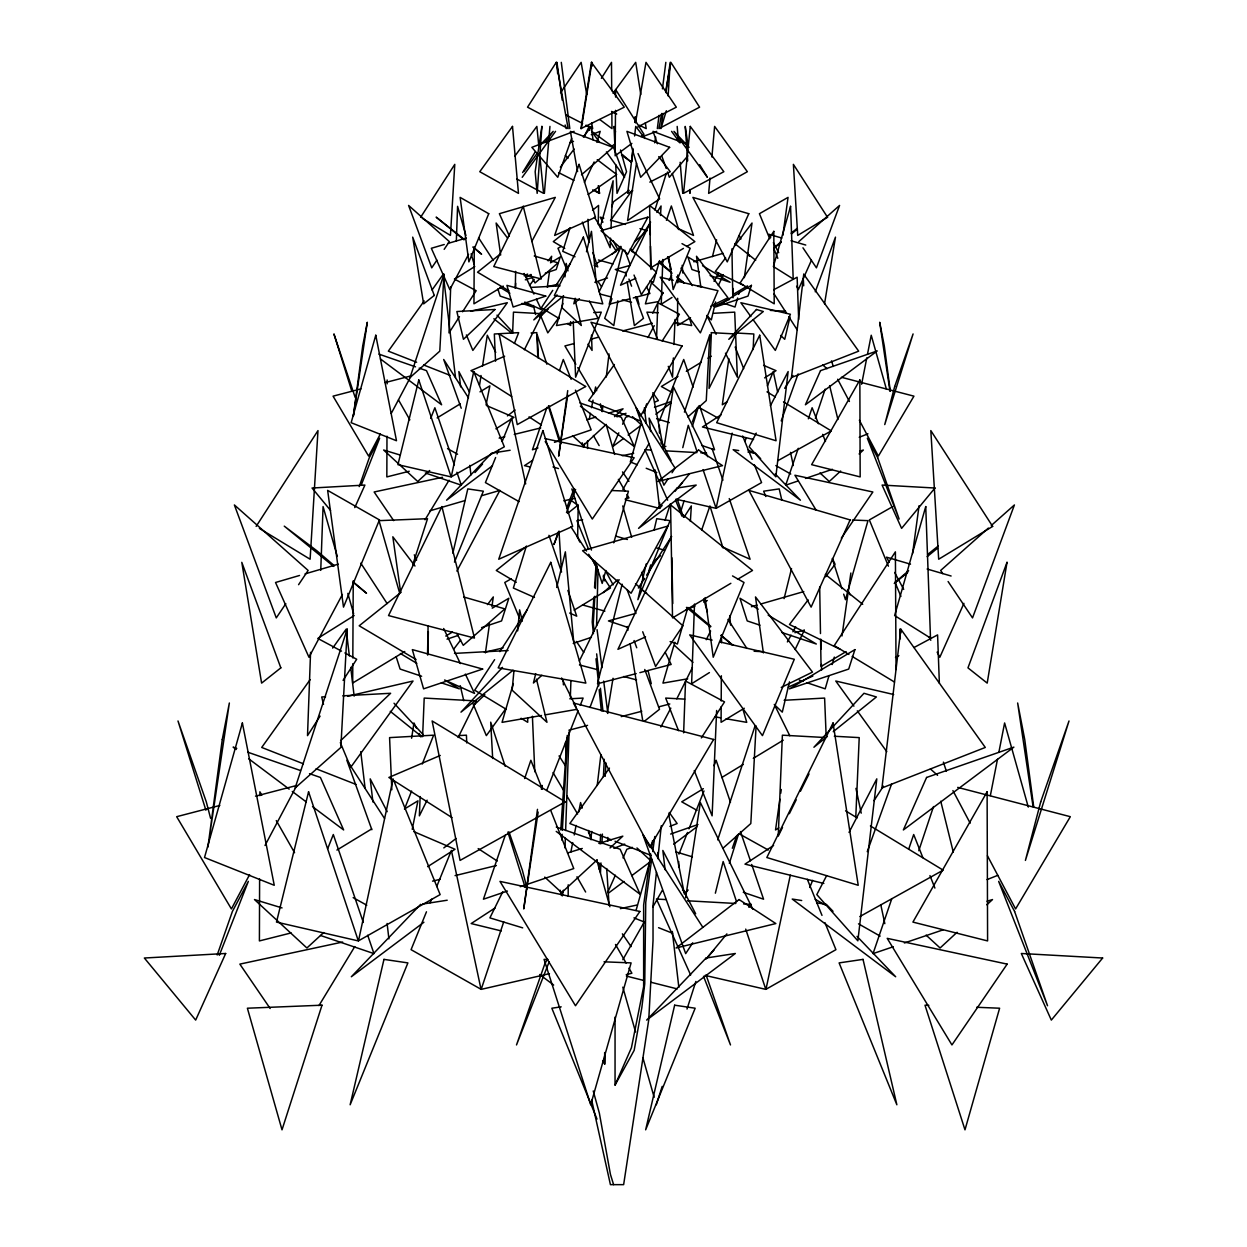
<?xml version="1.0" encoding="UTF-8"?>
<svg xmlns="http://www.w3.org/2000/svg" width="1247" height="1247" viewBox="0 0 1247 1247"><rect width="100%" height="100%" fill="white"/><g stroke="black" fill="none" stroke-linecap="round" stroke-linejoin="round"><path stroke-width="1.5" d="M259.61 878.948L259.407 940.924L291.143 932.927M259.875 795.68L259.89 791.798L261.823 795.181M386.975 436.201L386.835 476.915L409.234 471.257M387.147 383.858L387.147 379.976M568.18 896.406L568.211 884.793M587.54 448.499L587.555 440.783M352.792 663.747L352.683 683.029L404.761 651.511M352.823 657.948L353.244 580.775M474.281 246.61L473.954 303.832L503.258 286.093M677.651 298.329L677.495 325.514L690.526 317.642M677.729 282.804L677.776 275.041M721.171 706.784L721.078 722.294L744.272 708.249M721.202 700.97L721.343 675.765M721.514 642.797L721.561 635.05M615.488 110.359L615.161 155.797L631.855 143.389M615.582 97.11L615.628 89.535L643.998 134.364L640.974 136.624M427.939 654.846L428.345 631.606M515.572 287.028L515.635 283.209M577.642 538.065L578.172 506.89M598.233 224.351L598.56 205.428L592.528 210.26M602.925 1060.714L604.67 1064.159L604.873 1052.671M427.534 654.769L428.095 625.854M515.307 288.353L515.65 271.363M320.744 570.378L323.067 506.578L337.298 556.458M456.355 240.749L457.587 206.332L465.926 235.527M565 847.929L565.343 838.249M565.624 830.518L569.115 731.802M570.347 696.964L570.908 681.47M606.697 868.536L609.082 905.151M607.679 841.304L607.819 837.407M662.843 259.454L661.222 304.221L672.024 297.441M694.501 604.078L691.617 683.746L709.418 672.585M310.565 652.337L307.51 735.636L320.074 716.137M450.697 286.826L448.998 332.887L459.457 316.66M598.046 569.52L596.565 625.838M656.53 338.981L657.855 302.725L679.397 314.26L662.188 340.992M683.637 732.831L685.538 681.033L724.523 701.905L701.328 737.912M420.145 796.537L419.366 815.85L427.113 800.169M422.608 736.681L424.198 698.071L476.229 700.923L458.132 737.491M512.611 333.183L513.468 312.14L542.227 313.714L524.395 349.752M673.364 357.967L672.538 377.202L668.267 366.353M673.957 344.499L675.032 319.481M716.635 710.494L712.115 815.85L694.252 770.552M753.157 349.534L753.812 333.993L735.107 332.949M855.801 816.816L859.214 737.616L834.321 736.244M610.547 238.177L610.126 247.732L600.586 226.081L613.119 180.784L610.983 228.606M598.934 869.019L599.215 863.251M600.15 843.985L600.618 834.368M603.423 776.585L604.281 759.267M600.477 872.573L600.945 862.94M601.896 843.689L602.379 834.072M605.216 776.335L605.886 762.868M756.087 725.972L750.819 823.534L723.244 847.976M561.789 840.026L562.116 834.227M562.335 830.362L567.79 735.621M594.866 596.237L593.291 623.344L594.133 630.982M595.318 588.49L596.674 565.265M660.489 215.482L661.066 205.973L656.888 212.442M668.127 95.972L670.185 62.35L665.945 92.637M690.386 521.386L691.337 505.908L684.057 517.178M560.791 829.925L567.229 735.449M593.899 597.126L592.231 622.035L593.416 633.632M594.538 587.54L596.206 562.631M631.87 161.549L632.837 148.471M634.785 122.331L635.206 116.719L636.11 122.393M544.378 193.363L549.943 126.415M710.026 178.056L708.655 193.363L747.358 171.712L714.625 126.415L711.897 157.013M513.92 671.073L512.143 690.199L546.965 722.294L536.475 679.179M517.661 630.888L519.609 609.845L522.337 621.084M563.145 296.209L562.07 307.791L581.305 325.514L574.898 299.155M564.938 276.896L566.185 263.382L568.024 270.911M690.308 189.762L689.965 193.363L689.7 189.544M656.452 872.183L653.023 905.104L653.023 940.565L648.736 1019.89L623.64 1184.65L610.422 1184.65L591.686 1100.181M657.855 858.637L661.284 825.732M602.161 411.65L602.847 405.867M606.276 377.03L609.019 353.945M590.844 839.106L591.764 831.437M597.219 785.423L600.867 754.747M632.977 149.375L627.677 193.363L632.775 190.775M634.583 135.97L635.736 126.415L644.948 138.495M657.34 128.612L659.04 115.348M662.438 88.849L665.836 62.35M651.682 859.089L645.743 902.438L644.746 983.867L641.815 1007.763L634.177 1050.317L615.052 1085.046L615.052 1017.084M652.727 851.561L654.784 836.488M782.882 235.324L788.042 197.385L759.423 213.705L769.711 238.691M912.57 553.543L919.07 505.705M650.685 853.946L643.639 905.104L643.639 986.658L631.434 1047.729L615.052 1085.046M651.48 848.256L652.524 840.681M663.03 113.461L660.91 128.612L666.35 110.749M485.426 652.882L489.494 623.936M491.942 606.572L493.298 596.923L487.483 604.608M547.371 286.701L549.506 271.487M550.847 261.964L551.657 256.259L548.15 260.872M728.84 358.637L722.325 404.776L727.204 401.674M744.334 277.66L752.019 223.026L734.81 245.737M779.889 799.14L775.54 829.956L778.783 827.899M780.716 793.357L781.261 789.507M841.99 635.97L850.859 573.028M567.759 394.956L558.656 456.137L567.728 390.607M538.158 812.031L523.74 908.954L537.488 809.334M541.557 789.226L542.118 785.439L541.416 789.117M411.588 738.24L413.957 722.964L416.545 728.217M479.565 385.12L481.046 375.518M482.542 365.932L487.296 335.24L495.745 352.387M636.516 163.154L627.584 220.548L659.647 198.897L638.012 153.599M663.903 448.546L673.458 386.975L707.766 456.714M685.569 897.856L700.362 802.554L752.798 909.157M581.336 128.612L591.935 62.35L592.216 66.091M617.873 300.761L613.805 325.561L604.686 318.328L611.95 298.703M607.351 712.77L613.025 678.259M824.532 303.878L835.474 237.133L815.257 291.798M635.456 122.923L645.993 62.35L676.326 107.18L637.809 126.898M654.675 142.844L655.704 137.108M661.689 113.461L658.962 128.612L699.583 107.18L670.87 62.35L665.773 90.75M583.767 447.268L584.5 443.496M589.317 418.992L590.423 413.349M591.53 407.691L593.011 400.162M594.492 392.618L595.598 386.975L596.658 390.716M562.241 895.938L563.363 890.233M570.845 852.106L572.716 842.582M574.228 834.96L576.098 825.42M578.717 812.078L580.588 802.554L582.162 808.134M861.615 384.232L866.79 357.842M867.522 354.086L871.232 335.24L886.414 389.204M990.367 795.539L997.491 759.252M999.003 751.614L1004.614 722.964L1028.292 807.074M486.081 404.807L489.884 385.853L480.001 391.854M412.243 829.302L417.932 800.839L404.714 808.867M393.101 778.861L358.513 940.815L440.144 894.598L393.818 780.638M732.16 433.145L716.105 508.34L675.874 499.174M790.317 875.176L765.97 989.292L835.926 949.668L824.922 922.609M452.848 553.169L467.796 488.902L483.353 491.193L454.469 562.132M646.227 563.893L637.887 599.698L670.075 520.654L656.733 518.69L654.114 529.991M715.591 301.914L711.32 319.918L707.08 315.896M789.99 317.081L784.722 339.309L780.606 335.412M789.476 681.875L782.29 712.146L775.229 705.459M575.179 298.251L573.823 303.832L579.434 298.656M586.495 251.785L591.468 231.35L596.269 283.147M535.711 673.661L533.435 683.029L541.837 675.282M556.692 587.446L565.359 551.844L573.885 643.686M622.783 249.494L609.222 304.221L629.579 298.89M622.159 584.188L597.516 683.746L636.188 673.614M712.458 256.617L716.604 239.86M682.779 447.657L688.282 425.321L696.902 451.165M784.098 598.607L791.533 568.554M715.357 893.195L723.151 861.552L736.556 901.721M641.379 422.577L630.296 461.936L637.357 464.757M644.013 413.209L646.647 403.841M636.048 910.45L650.186 860.227M605.855 570.503L602.192 583.425L595.053 561.181M613.742 542.835L628.441 491.193L611.466 490.507M659.569 260.592L653.35 282.258L649.734 281.043M737.616 298.002L735.029 307.027L724.148 303.395M738.66 294.386L739.689 290.785M687.876 607.398L677.37 644.013L670.122 641.582M828.959 675.765L825.202 688.843L806.747 682.655M832.17 664.557L834.305 657.091M562.911 303.411L556.474 325.561L597.999 318.328L589.41 301.104M513.328 683.543L502.042 722.356L541.494 715.497M651.854 281.619L645.385 303.878L658.416 301.603M674.83 642.236L662.936 683.122L687.721 678.804M596.908 142.392L600.197 131.356L591.296 134.692M570.05 227.749L562.74 251.333L574.992 256.773M526.39 546.061L513.359 588.038L534.48 597.422M654.94 209.995L666.272 173.473M680.722 511.66L684.151 500.608M692.288 426.552L698.647 406.195M729.355 863.36L738.567 833.931M412.757 564.72L427.534 518.69L379.026 520.654L399.445 592.341M648.97 570.44L650.763 564.891M665.025 520.404L670.387 503.726M656.296 1104.78L662.204 1086.371M687.003 1009.072L695.857 981.467M684.416 412.133L709.808 334.71L706.254 400.614L687.861 416.919M717.68 839.87L755.074 725.832M503.741 921.814L481.186 989.37L549.459 973.673M815.382 418.384L825.155 389.126M918.774 850.719L933.52 806.528M546.934 407.395L532.453 449.793L537.971 447.922M559.513 370.53L563.285 359.479L571.157 379.337M505.284 835.209L483.431 899.196L507.404 891.075M524.628 778.533L530.863 760.265L542.305 789.133M798.283 448.297L785.704 485.161L798.283 480.89M808.352 418.805L812.124 407.753L818.453 423.715M891.808 898.651L873.04 953.612L893.32 946.738M908.689 849.176L913.692 834.524L922.889 857.733M666.428 220.298L671.354 205.973L678.68 229.557M701.749 529.804L709.948 505.908M359.214 486.611L369.283 457.758L379.649 438.211L361.287 484.912M217.196 954.984L232.394 911.463L248.34 881.395L219.301 955.296M558.375 531.846L553.949 544.518L558.843 532.079M566.606 508.293L574.072 488.637M692.412 421.907L697.447 407.473M732.316 848.272L736.79 835.49M571.594 138.433L557.783 177.292L531.846 147.333L574.119 131.356M781.214 420.894L798.111 373.929M867.257 851.67L891.589 784.02M611.622 206.986L613.571 201.702L629.189 190.292M589.971 707.485L599.339 682.156M566.512 512.548L575.6 489.448M549.163 961.827L516.507 1044.939L544.721 964.118L547.449 958.974M514.419 343.424L518.674 332.637L494.342 333.993L495.527 361.194M404.48 809.085L411.588 791.066M422.25 764.021L433.613 735.184L389.578 737.616L391.823 789.772M546.685 790.473L578.109 710.759M580.26 705.319L583.113 698.071L569.801 698.803M430.651 418.4L434.876 407.753L454.376 464.882M327.649 848.802L333.308 834.524L363.329 922.468M659.414 420.847L683.715 359.479L693.145 387.131M678.96 854.117L687.533 832.466M688.968 828.85L703.978 790.941M713.985 765.674L716.137 760.265L730.477 802.304M495.62 457.524L485.426 482.589L519.111 501.668M497.07 453.939L498.535 450.354M502.167 441.391L511.629 418.104L525.673 483.898M426.474 911.791L411.074 949.668L481.03 989.292L451.398 850.454L436.731 886.539M430.137 902.766L431.602 899.165M744.864 441.422L746.33 437.837M767.435 385.9L773.265 371.559L777.676 392.244M809.755 887.474L812.654 880.351M618.808 432.818L612.713 446.582L623.5 438.508M622.612 424.214L625.667 417.324L629.267 416.077M607.679 892.525L615.348 875.223M623.001 857.92L626.836 849.269L632.307 847.352M811.438 260.311L798.361 289.569L796.584 286.218M963.931 603.345L939.833 657.231L937.136 652.134M354.772 507.591L364.919 485.067L312.046 488.029L330.58 510.444M584.422 182.358L594.118 161.954M718.334 285.485L723.229 275.166M671.463 536.787L617.935 649.328L645.556 636.905M795.118 649.547L804.284 630.249M584.126 136.874L589.13 126.415L589.722 130.234M599.09 291.845L620.99 247.109M579.325 661.004L619.135 579.684M502.79 891.683L489.9 917.886L522.696 927.862M782.508 827.478L778.237 836.129L782.383 735.184L825.046 737.523M789.351 813.668L796.194 799.841M800.465 791.19L809.022 773.919M652.742 313.168L663.045 292.484M669.047 280.419L671.634 275.244M676.809 698.85L692.412 667.535M706.27 639.711L710.603 631.013M756.243 433.114L749.151 446.8L775.837 476.837L788.135 371.559L770.412 405.758M561.103 894.925L562.88 891.511M826.652 875.597L816.816 894.598L857.858 940.815L876.797 778.861L849.036 832.404M380.397 433.925L368.644 456.137L333.058 396.156L360.944 388.893M391.262 413.427L411.151 375.846L385.12 382.611M249.587 874.646L231.412 908.954L176.669 816.691L219.846 805.453M265.019 845.482L296.802 785.439L255.51 796.178M647.926 337.578L654.223 325.654M660.832 727.017L670.824 708.14M468.545 254.388L449.808 289.569L431.337 248.278L444.244 244.506M342.395 594.476L308.96 657.231L275.54 582.489L299.529 575.475M531.768 241.513L555.289 197.385L499.377 213.705L509.384 236.073M456.885 571.079L499.876 490.398L481.482 495.76M714.017 281.323L718.568 272.953M787.371 641.94L791.05 635.175M792.889 631.793L795.664 626.711M622.861 489.479L648.814 443.885M622.83 959.691L644.029 922.468M652.695 907.239L662.328 890.327M425.04 519.781L449.076 480.189M318.951 1005.581L354.803 946.551M522.618 172.569L535.134 152.072M601.366 78.358L611.498 62.35L611.7 90.75M462.59 311.781L476.167 290.691L454.391 279.032M343.081 680.379L356.689 659.258L344.889 652.945M420.629 217.29L454.781 164.355L450.448 235.418L422.281 218.303M256.134 526.405L317.985 430.589L310.113 559.233L259.407 528.401M650.607 222.169L631.777 251.333L634.972 253.281M638.339 588.038L644.574 578.374M646.647 575.163L671.587 536.506M784.69 388.269L792.967 375.472M874.007 800.668L883.406 786.124M552.748 290.348L541.369 307.791L559.28 318.624M555.85 285.594L570.331 263.382M494.607 659.663L474.702 690.199L506.173 709.247M499.844 651.635L527.091 609.845M667.987 478.942L663.918 485.161L636.064 407.753L675.079 468.093L672.039 472.738M692.755 942.794L685.679 953.612L642.844 834.524L702.856 927.347M436.918 260.14L431.743 267.84L408.595 205.428L449.356 241.622L444.166 249.338M285.828 603.673L276.273 617.904L234.374 504.941L308.134 570.456L298.579 584.687M560.558 92.777L581.133 62.35L586.729 94.538M841.335 538.158L872.869 491.988L794.916 475.232L815.959 509.883M424.198 300.948L388.331 351.155L416.623 362.238M432.039 289.959L443.246 274.262M610.516 220.579L632.042 190.479M310.144 679.631L261.714 747.452L303.411 763.803M332.668 648.097L346.183 629.158L349.363 655.953M614.397 364.529L588.631 400.614L640.802 421.065M609.456 768.09L569.848 823.534L611.435 839.839M558.968 317.424L547.807 332.887L540.481 315.304M505.674 708.873L486.346 735.636L473.003 703.667M522.197 177.292L555.538 131.356M524.192 171.166L536.459 154.332M545.375 142.08L553.169 131.356L540.543 144.668M613.041 93.276L635.689 62.35L640.802 94.538M514.855 156.093L536.865 126.415L538.782 145.54M529.492 285.485L534.152 279.328M725.629 257.864L715.295 271.487L743.274 285.204M453.752 649.11L460.735 639.898M808.134 599.885L789.476 624.498L840.119 649.328M825.639 576.8L834.976 564.486M560.339 167.192L574.134 149.063M583.331 136.983L591.39 126.415L592.995 139.804M674.954 491.38L689.56 473.735M706.114 959.037L726.876 933.909M748.87 907.302L751.317 904.356L743.571 903.919M687.876 155.891L669.343 177.292L667.457 171.992M474.982 472.551L482.605 463.962M662.157 505.487L659.616 508.34L655.127 469.948M677.417 488.31L682.499 482.589M707.984 956.745L714.266 949.668M557.035 294.869L533.794 319.918L563.628 295.913M502.525 667.379L460.985 712.146L513.047 670.247M420.66 904.356L351.327 976.76L423.902 922.25M539.67 317.237L548.15 309.209M340.618 740.671L390.623 693.285L342.785 695.842M473.579 705.459L484.88 694.735M606.026 424.541L583.315 445.522L572.56 435.639M614.537 416.669L623.064 408.798L608.536 413.209M840.649 471.007L829.286 481.498L819.98 472.956M859.105 453.955L863.36 450.027L859.697 451.133M597.219 859.791L561.664 892.634L544.752 877.093M610.032 847.96L622.83 836.145L598.856 843.424M957.088 932.273L940.098 947.985L926.1 935.125M986.845 904.792L992.518 899.555L987.001 901.238M429.685 470.509L417.714 481.498L383.64 450.027L400.147 455.03M323.706 932.553L306.902 947.985L254.482 899.555L282.056 907.925M688.157 890.046L685.336 892.634L682.483 890.015M612.137 254.107L620.866 246.345M798.813 241.622L839.574 205.428L816.426 267.84L802.959 247.794M603.252 592.621L617.624 579.855M988.388 528.073L940.659 570.456L942.779 573.62M991.271 525.501L1014.419 504.941L972.52 617.904L948.094 581.523M634.505 241.84L644.372 233.189M653.381 561.976L660.52 555.71M581.492 174.798L613.01 147.333L570.393 131.356L577.595 171.556M773.795 248.028L781.027 241.84M791.159 233.189L797.036 228.45M895.455 581.975L908.627 570.721M927.643 554.463L938.227 546.03M773.904 248.231L781.23 242.261M791.486 233.89L797.363 229.105M894.255 583.471L907.707 572.498M927.16 556.645L937.619 548.103M827.307 736.478L813.917 747.249L863.984 693.285L876.392 696.964L833.245 731.677M499.938 254.31L477.554 272.205L508.838 290.769M569.895 228.357L553.294 241.622L564.751 248.418M401.02 592.341L359.183 625.791L416.046 659.523M525.112 547.402L496.275 570.456L516.274 582.318M567.588 513.437L578.203 504.941M644.512 721.171L659.492 709.294L644.777 669.483M507.404 415.906L515.105 409.982M443.807 847.913L456.059 838.498M611.934 146.195L614.927 143.919M492.44 465.77L446.582 500.203L491.645 453.144L510.132 450.261M628.114 435.047L641.971 424.65M655.828 414.269L671.213 402.734M608.474 893.101L623.999 881.458M631.761 875.643L650.404 861.677M673.692 844.203L696.979 826.745M588.163 194.485L616.688 174.518L597.235 159.694M532.453 460.424L524.488 465.63L530.053 466.986M721.047 414.861L702.466 427.004L753.547 439.505M495.153 907.91L471.163 923.559L501.294 930.932M773.576 845.466L744.989 864.14L823.846 883.453M495.901 428.828L513.982 417.324L486.501 405.571M764.614 377.903L776.008 370.655L763.6 365.355M427.659 866.649L455.015 849.269L413.91 831.671M454.968 278.969L474.78 266.546M318.297 638.059L354.164 615.566M595.614 263.974L616.392 251.333L610.11 241.622M574.119 610.142L610.469 588.038L603.189 576.769M437.136 417.901L460.221 403.872M677.994 376.391L661.362 386.508L671.354 392.072M686.318 371.341L701.297 362.238M707.953 358.201L711.273 356.174M336.908 850.064L371.637 828.959M703.37 788.696L681.735 801.837L697.011 810.347M721.67 777.567L743.306 764.427M753.297 758.363L783.256 740.172M526.156 277.395L531.019 274.48M550.488 262.821L560.23 256.976L556.224 269.508L545.313 273.155M445.756 636.048L452.396 632.073M492.222 608.193L508.823 598.248L501.575 620.928L481.576 627.615M683.418 248.418L650.669 267.84L649.609 205.428L694.875 241.622L686.692 246.485M747.561 285.875L732.737 294.666L731.942 248.823M730.851 583.315L672.523 617.904L670.59 504.941L752.518 570.456L737.523 579.356M846.136 651.589L821.056 666.475L820.588 639.352M561.259 246.407L557.986 248.278L566.871 269.82M511.348 578.733L504.77 582.489L519.438 618.076M892.743 506.594L869.346 519.921L888.425 566.2M777.707 460.751L831.281 430.916L783.49 401.877M859.807 916.576L943.168 870.157L870.406 825.95M773.67 289.787L797.129 277.224L798.672 319.45M895.486 657.45L898.853 655.641M914.004 647.536L937.588 634.894L939.365 683.325M649.812 182.109L670.247 171.712L658.743 156.623M524.13 275.774L527.637 274.059M710.868 306.185L727.999 297.799L696.512 256.259L700.798 286.701M781.23 687.44L812.483 672.117L755.495 596.923L763.382 652.882M635.783 278.346L620.523 285.204L650.092 223.026L650.311 234.654M713.861 306.419L729.557 299.358M788.291 687.097L812.841 676.061M657.434 263.772L662.687 261.449M686.162 609.923L694.953 606.011M703.76 602.098L707.283 600.54M504.661 356.252L470.992 370.655L511.66 396.515M440.269 755.464L388.877 777.458L452.022 817.611M859.23 437.276L867.943 433.816M987.047 879.603L997.787 875.332M616.984 416.841L625.978 413.303M654.769 402.017L658.369 400.614L652.773 392.758M613.883 848.35L624.716 844.094M669.92 826.371L677.152 823.534L669.234 812.452M569.941 142.672L573.511 141.347M642.532 136.687L656.733 131.356M654.488 407.317L670.699 401.674M670.621 834.04L697.993 824.532M554.479 442.326L591.172 429.872L575.444 390.171M805.468 478.443L832.419 469.308M520.311 886.695L573.76 868.567L550.878 810.799M904.371 942.981L943.075 929.857M594.819 282.258L607.507 278.019M573.23 643.405L591.374 637.326M525.314 279.827L532.594 277.411M447.018 639.15L457.93 635.502M586.745 419.834L595.832 417.075M567.51 852.948L582.271 848.459M447.922 243.43L466.362 238.052M429.966 510.802L464.928 500.593M305.063 573.869L338.28 564.174M693.8 261.792L723.089 253.328M751.427 606.712L757.023 605.091M760.764 604.016L803.769 591.592M629.782 265.502L615.285 269.508L626.165 273.155M634.567 613.711L608.458 620.928L628.41 627.615M633.273 297.924L649.921 293.559L646.554 286.685M717.882 276.101L723.354 274.667M574.212 343.533L564.922 345.949L575.802 364.28M590.953 339.184L598.389 337.251M622.565 330.954L652.321 323.222M639.867 672.647L671.167 664.464L665.243 652.352M794.869 632.681L804.221 630.234M568.881 730.212L587.571 725.349M621.224 716.604L641.784 711.258M658.603 706.878L669.81 703.963M625.324 498.831L628.956 497.912L627.023 494.529M626.228 974.655L631.886 973.237L628.987 968.155M499.127 438.118L504.801 436.731M514.263 434.408L540.746 427.924M432.538 881.146L440.051 879.306M455.077 875.628L496.384 865.527M546.997 286.779L558.173 284.176M470.602 311.267L507.311 302.725L472.847 350.423L466.378 334.929M484.382 652.29L503.055 647.941M347.648 696.262L413.038 681.033L350.672 767.373L340.337 742.604M563.831 500.842L574.773 498.332M442.576 477.274L374.131 491.988L393.693 520.638M622.315 455.732L633.679 453.285M662.095 447.174L665.882 446.364M342.644 942.031L239.845 964.118L270.163 1008.496M620.336 908.627L637.342 904.963M545.251 714.843L577.174 709.294M422.546 904.059L447.205 900.225M582.645 519.812L576.925 520.654L588.631 549.397M561.181 1006.843L551.844 1008.215L596.986 1119.089M593.712 312.561L601.272 312.14L575.631 377.202L573.23 321.399M713.611 313.293L734.701 312.14L737.367 377.202L725.473 353.182M531.113 332.949L536.802 332.637L537.831 357.64M784.129 700.284L824.61 698.071L826.106 734.748M458.662 735.605L466.425 735.184L466.737 742.947M531.082 287.402L560.043 285.859M454.5 653.397L508.09 650.529M325.561 696.761L321.726 696.964L323.503 704.415M852.449 520.015L867.974 520.654L845.466 599.698L843.689 594.164M547.916 959.535L544.051 959.379L590.704 1104.78L631.107 962.902L604.016 961.811M928.828 1005.347L924.993 1005.191L964.991 1129.829L999.611 1008.215L976.65 1007.28M697.774 286.374L701.64 286.576M770.365 310.409L785.594 311.22M754.108 651.246L763.678 651.76M658.245 312.763L646.897 312.14L657.574 339.246M684.712 699.131L665.68 698.071L678.539 730.68M650.7 450.011L644.917 449.684L667.659 500.203M666.116 450.868L696.948 452.599M700.798 452.817L706.581 453.144M666.116 899.586L656.436 899.056L690.651 974.998M687.424 900.786L735.824 903.483M738.707 450.557L733.158 449.684L800.418 500.203L775.229 473.907M747.951 451.991L755.355 453.144L760.654 458.678M801.696 900.521L792.219 899.056L895.673 976.76L857.016 936.372M816.863 902.875L826.34 904.356L833.012 911.308M674.705 322.599L691.68 325.561L689.544 318.172M714.827 716.807L720.454 717.789M726.097 718.771L746.75 722.356L742.994 709.418M545.11 438.617L634.162 457.758L592.294 519.048L545.22 441.516M705.132 975.419L765.814 989.37L745.706 929.109M673.209 280.263L660.162 277.224L700.362 332.887L717.96 290.691L676.934 281.136M712.115 640.116L689.7 634.894L762.447 735.636L794.308 659.258L719.581 641.862M893.678 694.517L835.771 681.033L853.914 706.145M625.293 499.735L659.663 508.402L659.647 502.603M626.415 976.089L643.358 980.36M650.887 982.246L677.246 988.902M841.429 377.295L913.942 396.156L878.356 456.137L859.37 420.255M957.696 787.387L1070.331 816.691L1015.588 908.954L987.437 855.769M600.088 294.043L611.186 296.957M622.284 299.857L631.543 302.273M579.465 664.947L597.874 669.764M623.671 676.513L636.562 679.88M598.435 259.984L612.947 263.99M582.536 604.951L604.904 611.124M603.813 218.178L600.197 217.134L602.94 222.2M611.046 220.267L625.495 224.444M639.96 228.622L647.193 230.711M534.23 255.978L558.033 262.852L535.057 282.991L530.505 274.621M616.299 536.288L627.397 539.499M656.982 548.041L664.386 550.176M463.728 596.986L504.864 608.879L463.276 645.322L456.823 633.476M781.807 238.052L768.916 234.28L770.693 237.631M791.034 240.749L805.765 245.051M910.513 564.174L886.523 557.175L889.236 562.257M927.129 569.022L951.118 576.02M656.623 418.727L669.327 422.593M553.029 466.908L558.485 468.576M675.796 851.826L692.381 856.86M699.224 271.94L691.945 269.508L687.939 256.976L697.681 262.821M710.12 275.587L730.119 282.258L702.544 265.736M511.067 299.748L500.156 296.1L497.865 288.945M521.979 303.395L532.874 307.027L524.66 302.101M759.953 625.183L747.218 620.928L739.985 598.248L758.238 609.191M781.775 632.463L816.317 644.013L768.199 615.161M799.358 680.176L803.052 681.423M421.626 676.248L400.1 669.062L396.141 656.686M441.376 682.842L459.317 688.843L444.602 680.005L474.53 693.394L465.365 674.097M701.702 445.428L714.547 449.793L699.442 405.556M425.352 472.956L461.296 485.161L456.901 472.254M743.29 892.322L763.569 899.196L751.707 864.467M320.51 935.484L373.96 953.612L367.709 935.281M579.917 402.937L621.333 417.324L634.287 446.582L580.401 406.195M378.917 354.117L415.516 366.836M419.179 368.114L426.49 370.655L441.594 404.776L380.46 358.965M556.302 827.057L620.164 849.269L640.085 894.255L556.224 831.406M236.774 748.387L233.127 747.124L236.244 749.463M247.685 752.175L300.418 770.506M309.505 773.67L320.417 777.458L343.642 829.956L312.514 806.622M688.235 144.668L653.023 131.356L657.418 143.732M423.699 365.012L450.214 375.409M615.052 841.257L651.199 855.442M316.099 768.775L355.987 784.41M646.195 468.264L656.795 472.488M633.959 917.886L644.512 922.094M658.572 927.69L672.647 933.286M677.542 228.326L693.519 235.418L672.242 173.458M594.242 265.33L597.734 266.889L592.824 252.549M721.904 546.716L750.071 559.233L729.246 498.582M569.676 613.041L576.722 616.174L567.884 590.439M525.595 302.491L541.292 309.552L536.381 299.233M611.513 111.466L616.719 114.038M639.259 125.183L646.211 128.612L645.307 122.923M558.594 172.585L573.916 180.379M592.652 189.903L599.464 193.363L598.529 185.709M565.873 114.895L582.614 123.469M585.965 125.183L592.668 128.612L591.67 122.923M317.938 638.511L341.522 651.137M516.71 178.929L543.583 193.363L539.935 157.013M699.707 407.863L718.054 418.072M447.533 448.624L457.571 454.22M739.424 833.962L768.261 850.018M353.166 897.637L366.774 905.213M747.654 449.621L754.295 453.378M775.837 465.583L790.769 474.031M815.195 899.321L825.187 904.979M858.497 923.84L880.148 936.107M682 243.617L690.183 248.278L673.162 289.569L668.751 257.163M732.519 575.927L744.023 582.489L713.222 657.231L705.116 597.578M500.016 287.324L509.867 293.248M400.427 653.537L416.794 663.342M567.416 323.55L570.674 325.514L570.643 321.632M848.911 654.457L834.259 645.603L895.393 551.844L896.047 669.53M852.169 656.436L894.489 682.047M521.09 718.272L527.715 722.294L527.699 718.412M766.999 391.854L775.244 396.873M643.296 591.047L646.601 593.058M845.606 810.877L857.172 817.907M529.04 416.888L541.432 424.978M478.178 848.583L497.257 861.038M594.725 190.121L599.542 193.363L598.357 185.709M621.536 155.096L631.044 161.751M599.823 119.587L611.965 128.612L611.856 111.575M248.699 758.784L289.164 789.117M292.281 791.455L306.294 801.961M570.518 499.891L578.109 505.581M539.655 974.515L553.668 985.036M734.795 243.57L755.698 260.264M825.358 574.431L862.721 604.296M493.859 318.764L511.878 333.261M390.264 711.336L421.502 736.478M658.572 262.213L672.071 273.218M676.56 276.881L684.057 282.991L678.165 277.956M464.009 239.86L436.154 217.134L464.243 239.377M472.8 247.031L481.607 254.217L474.374 248.028M686.427 607.383L710.431 626.96M720.937 635.534L732.94 645.322L721.171 635.269M333.604 566.403L284.254 526.14L316.769 550.706L334.321 565.717M353.057 582.255L366.509 593.245L353.337 581.975M660.489 262.852L670.808 271.659M690.308 608.879L710.884 626.462M622.721 154.831L631.309 162.313M822.786 364.95L827.026 368.707M930.433 768.978L937.573 775.307M630.203 248.932L656.405 272.205L641.317 294.666L634.037 275.057M635.487 583.69L682.904 625.791L655.595 666.475L642.719 631.761M651.9 283.147L663.123 293.481M674.736 645.603L692.942 662.375M632.463 416.669L640.974 424.541M660.848 442.903L663.685 445.522M636.968 847.96L649.781 859.791M565.39 155.501L568.024 158.229M689.108 147.333L673.957 131.356L707.392 177.292L699.692 164.682M496.992 315.164L512.798 332.201M394.036 703.23L423.029 734.467M507.623 238.161L496.135 223.026L500.655 255.058M414.986 566.029L392.836 536.787L400.614 592.091M671.587 131.356L680.02 142.984M750.865 316.567L740.858 302.725L790.411 314.26L775.322 350.423L753.094 319.653M857.312 710.852L886.788 751.676M599.62 142.454L591.702 131.356L613.571 147.333L624.544 177.292L606.416 151.947M622.502 471.912L628.94 481.342M622.378 933.847L631.107 946.629M598.233 281.838L601.459 286.654M576.395 641.441L583.752 652.384M680.94 268.152L692.319 285.594M727.983 619.478L746.859 648.409M478.583 237.818L493.36 260.483M360.788 563.161L387.131 603.564M468.513 397.871L443.683 359.479L461.234 408.252M384.497 818.453L346.869 760.265L371.855 829.723M774.091 293.933L786.623 313.418M788.712 316.66L797.067 329.644M594.429 217.305L602.784 230.274M588.007 344.141L592.06 350.423L591.499 335.162M570.97 526.842L586.558 551.003M588.646 554.229L596.954 567.104M559.061 755.916L565.374 765.736M577.766 367.616L593.588 394.27M600.508 405.93L602.488 409.265M553.029 772.579L563.847 790.801M566.793 795.757L577.61 813.979M588.413 832.201L591.359 837.173M593.385 435.452L599.152 445.584M618.372 479.347L625.106 491.162M398.494 399.913L409.842 419.834M576.956 876.781L585.638 892.01M615.504 944.462L626.103 963.074M276.273 820.573L294.573 852.714M613.041 240.733L618.559 250.85M605.839 571.438L613.15 584.843M773.374 242.666L778.72 252.72M894.66 572.435L903.701 589.395M928.999 636.874L930.808 640.272M837.657 379.259L849.41 401.472M952.911 790.582L970.166 823.176M671.057 460.533L649.079 418.104L650.653 431.54M469.495 392.088L458.865 371.559L460.642 386.882M695.655 913.755L662.843 850.454L665.103 869.736M387.209 811.672L370.203 778.861L372.915 801.992M561.586 677.978L576.317 707.548M706.8 315.429L716.137 334.305M774.293 704.399L789.803 735.746M419.117 733.454L420.847 736.946M739.237 235.574L740.921 239.019M747.654 252.782L749.338 256.227M832.31 558.469L834.851 563.66M847.555 589.613L850.095 594.803M598.077 223.026L600.54 228.201M524.114 273.452L533.934 294.074M577.345 536.787L579.839 542.055M443.683 628.504L460.361 663.575M414.285 554.806L416.623 560.043M774.138 249.4L777.801 258.316M895.019 582.209L900.895 596.44M742.651 436.014L752.112 459.301M754.295 464.679L761.574 482.589L716.105 508.34L703.059 469.636M765.814 496.524L763.647 491.193L779.204 488.902L781.838 500.25M807.339 879.322L821.991 915.392M593.011 560.168L595.209 565.561M822.661 434.361L825.483 441.469M929.95 875.581L934.907 888.082M735.169 347.025L743.68 368.613M675.593 500.109L681.875 516.102M703.511 976.292L730.493 1044.939L706.129 975.138M624.778 250.101L630.078 264.364M628.94 279.063L631.59 286.202M635.549 296.911L643.483 318.328L634.364 325.561L627.179 281.697M627.132 589.737L635.939 613.493M634.068 640.537L636.734 647.77M661.814 156.093L666.21 168.454M677.23 499.236L683.559 517.349M548.914 405.68L561.056 443.605M508.932 831.843L522.337 870.157L527.2 888.752M712.193 448.967L722.933 480.204M582.349 222.091L589.13 241.793M548.945 535.322L561.571 572.061M740.469 831.562L750.46 860.804M831.5 360.897L833.308 366.431M900.989 632.853L899.773 629.158L900.287 638.854M943.387 762.12L946.411 771.347M546.856 364.202L537.192 334.71L538.439 357.967M505.191 766.297L490.71 722.153L492.674 758.503M832.466 559.186L841.928 588.646M571.859 488.902L591.483 550.067M548.353 406.195L559.326 441.344M507.872 832.092L525.112 887.272M351.841 391.277L333.915 333.931L355.146 397.388M205.895 810.207L177.994 720.969L206.285 801.837L210.587 818.313M710.509 507.732L722.979 547.885M613.602 1184.65L610.422 1174.347L599.355 1113.15L593.245 1090.969M565.14 125.027L566.216 128.612M677.745 277.582L678.82 281.276M667.675 256.695L671.369 269.601M703.698 599.059L707.423 612.152M622.752 505.955L631.683 537.301M641.659 572.357L643.764 579.73M471.132 253.78L474.265 264.723M622.814 987.172L635.565 1031.97M643 1058.111L654.161 1097.313M347.835 593.401L353.634 613.727M600.353 403.841L602.457 411.339M606.151 424.448L614.6 454.438M588.444 830.455L591.062 839.761M596.814 860.227L609.908 906.725M615.519 131.855L614.023 126.415L615.036 149.375M620.523 149.967L626.54 171.712L617.016 193.363L615.722 164.666M637.077 296.661L638.947 304.221M648.035 670.59L651.293 683.746M940.752 801.244L953.316 852.231M829.598 385.619L837.937 419.506M533.435 305.515L535.571 314.509M460.221 685.663L463.806 700.798M603.408 575.21L604.717 580.853M790.52 452.396L793.326 465.567M855.941 788.385L861.225 813.153M880.756 904.621L884.824 923.668M652.882 394.504L663.233 447.268M668.657 813.995L684.385 894.037M625.604 272.173L626.243 275.977M627.288 626.493L627.911 630.327M630.125 643.748L642.704 720.439M582.209 442.779L582.801 446.613M560.246 890.233L560.838 894.037M1033.077 806.747L1017.646 702.996L1024.722 739.455L1033.701 806.731M889.937 391.075L879.696 322.256L884.294 345.949L890.342 391.34M688.032 145.291L685.227 126.415L687.674 160.847M562.241 100.212L556.941 62.35L557.627 73.557M561.29 62.35L569.801 128.612M597.064 629.657L601.958 667.737M603.688 681.08L607.85 713.455M644.372 407.8L646.211 423.185M657.746 852.527L658.432 858.263M443.698 278.097L455.514 377.482M350.734 667.426L354.148 696.138M360.742 751.614L365.059 787.964M672.32 931.447L678.851 987.359M469.823 465.365L470.945 474.936M387.1 923.466L388.908 938.897M596.658 653.88L599.168 676.794M600.431 688.25L602.956 711.164M596.004 658.775L598.778 685.834M599.168 689.7L601.35 710.977M729.729 615.582L730.617 625.152M682.156 265.315L682.873 273.046M677.183 126.415L678.462 141.722M680.161 162.281L682.748 193.363M587.914 219.285L589.317 242.136M558.999 531.066L561.368 569.739M803.38 280.029L803.692 285.797M532.407 716.246L534.792 771.784M563.27 681.033L563.41 684.868M565.514 742.433L566.216 761.621M820.962 639.352L821.149 648.986M821.461 664.417L821.57 670.2M732.862 288.353L733.049 297.799M671.868 557.752L672.772 603.532M650.544 246.282L650.996 269.555M819.684 587.072L820.479 633.554M678.711 861.552L678.727 867.366M659.382 425.321L659.414 433.052M604.67 1052.515L604.67 1064.159M711.367 332.637L709.075 388.409L736.011 333.993L711.367 332.637M347.227 629.158L340.852 747.452L295.134 787.964L347.227 629.158M443.932 274.262L439.786 351.155L410.06 377.482L443.932 274.262M541.899 126.415L537.161 193.363L535.166 171.712L541.899 126.415M690.277 126.415L683.543 193.363L723.852 171.712L690.277 126.415M803.754 274.262L791.486 377.482L858.669 351.155L803.754 274.262M900.817 629.158L881.941 787.964L985.286 747.452L900.817 629.158M222.278 739.455L207.922 847.103L229.354 702.996L222.278 739.455M362.706 345.949L353.369 415.921L367.304 322.256L362.706 345.949M591.437 62.35L580.931 128.612L624.279 107.18L591.437 62.35M1007.015 562.335L987.203 683.122L967.968 667.862L1007.015 562.335M473.735 371.559L451.258 476.837L504.318 446.8L473.735 371.559M383.967 959.379L350.142 1104.78L407.894 962.902L383.967 959.379M674.643 1005.191L645.65 1129.829L695.156 1008.215L674.643 1005.191M308.57 791.798L276.491 922.094L358.341 940.924L308.57 791.798M418.789 379.976L397.933 464.663L451.149 476.915L418.789 379.976M894.691 386.508L884.747 424.588L913.085 333.931L894.691 386.508M1040.715 801.837L1025.408 860.414L1069.006 720.969L1040.715 801.837M242.386 722.964L204.508 857.531L274.262 885.292L242.386 722.964M375.768 335.24L351.155 422.702L396.499 440.752L375.768 335.24M790.567 206.332L773.389 266.546L793.201 278.969L790.567 206.332M925.742 506.578L894.629 615.566L930.496 638.059L925.742 506.578M751.442 285.36L748.013 296.1L715.295 307.027L751.442 285.36M854.912 649.609L848.708 669.062L789.476 688.843L854.912 649.609M322.007 1005.191L282.009 1129.829L247.389 1008.215L322.007 1005.191M579.06 164.355L554.65 235.418L595.489 217.29L579.06 164.355M542.913 430.589L498.738 559.233L572.654 526.405L542.913 430.589M488.746 213.705L468.888 261.886L460.127 197.385L488.746 213.705M379.447 519.921L343.502 607.118L327.649 490.398L379.447 519.921M820.51 370.655L805.406 404.776L877.233 350.937L820.51 370.655M926.583 777.458L903.358 829.956L1013.873 747.124L926.583 777.458M748.792 213.705L727.25 261.886L692.88 197.385L748.792 213.705M850.111 519.921L811.111 607.118L748.917 490.398L850.111 519.921M225.676 953.487L195.67 1020.093L144.356 958.023L225.676 953.487M523.257 206.332L493.765 266.546L541.245 278.969L523.257 206.332M441.906 506.578L388.534 615.566L474.468 638.059L441.906 506.578M759.704 335.24L716.666 422.702L776.07 440.752L759.704 335.24M833.043 722.964L766.827 857.531L858.217 885.292L833.043 722.964M583.393 237.133L554.354 295.445L602.784 303.878L583.393 237.133M550.753 562.335L498.192 667.862L585.856 683.122L550.753 562.335M647.972 217.134L627.771 254.217L600.976 230.711L647.972 217.134M667.644 526.14L631.076 593.245L582.567 550.706L667.644 526.14M859.853 379.976L811.626 464.663L860.165 476.915L859.853 379.976M987.11 791.798L912.913 922.094L987.593 940.924L987.11 791.798M682.078 345.949L640.553 415.921L590.969 322.256L682.078 345.949M713.627 739.455L649.749 847.103L573.449 702.996L713.627 739.455M556.256 62.35L527.543 107.18L568.164 128.612L556.256 62.35M773.81 231.35L740.032 283.147L774.216 303.832L773.81 231.35M639.898 911.463L575.49 1005.752L499.985 881.395L639.898 911.463M1007.155 964.118L951.944 1044.939L887.225 938.352L1007.155 964.118M512.501 126.415L479.768 171.712L518.471 193.363L512.501 126.415M934.954 488.029L901.597 528.369L882.081 485.067L934.954 488.029M1102.644 958.023L1051.33 1020.093L1021.324 953.487L1102.644 958.023M756.446 309.49L728.794 339.309L763.304 311.532L756.446 309.49M677.183 488.029L638.558 528.369L696.2 485.067L677.183 488.029M706.083 958.023L646.663 1020.093L735.34 953.487L706.083 958.023M669.639 147.333L640.662 177.292L626.929 131.356L669.639 147.333M494.934 309.49L463.448 339.309L456.854 311.532L494.934 309.49M434.268 295.445L423.637 303.878L412.695 237.133L434.268 295.445M280.84 667.862L261.605 683.122L241.793 562.335L280.84 667.862M698.616 450.027L657.652 481.498L722.512 465.63L698.616 450.027M739.066 899.555L676.045 947.985L775.837 923.559L739.066 899.555M827.54 217.29L797.721 235.418L793.388 164.355L827.54 217.29M992.659 526.405L938.679 559.233L930.823 430.589L992.659 526.405M585.638 386.508L517.271 424.588L499.112 333.931L585.638 386.508M565.265 801.837L460.065 860.414L432.132 720.969L565.265 801.837M545.781 296.1L513.14 307.027L506.921 285.36L545.781 296.1M482.667 669.062L423.59 688.843L412.336 649.609L482.667 669.062M863.033 959.379L839.106 962.902L896.858 1104.78L863.033 959.379M877.717 457.758L867.351 438.211L899.118 519.048L877.717 457.758M1014.606 911.463L998.66 881.395L1047.527 1005.752L1014.606 911.463"/></g></svg>
